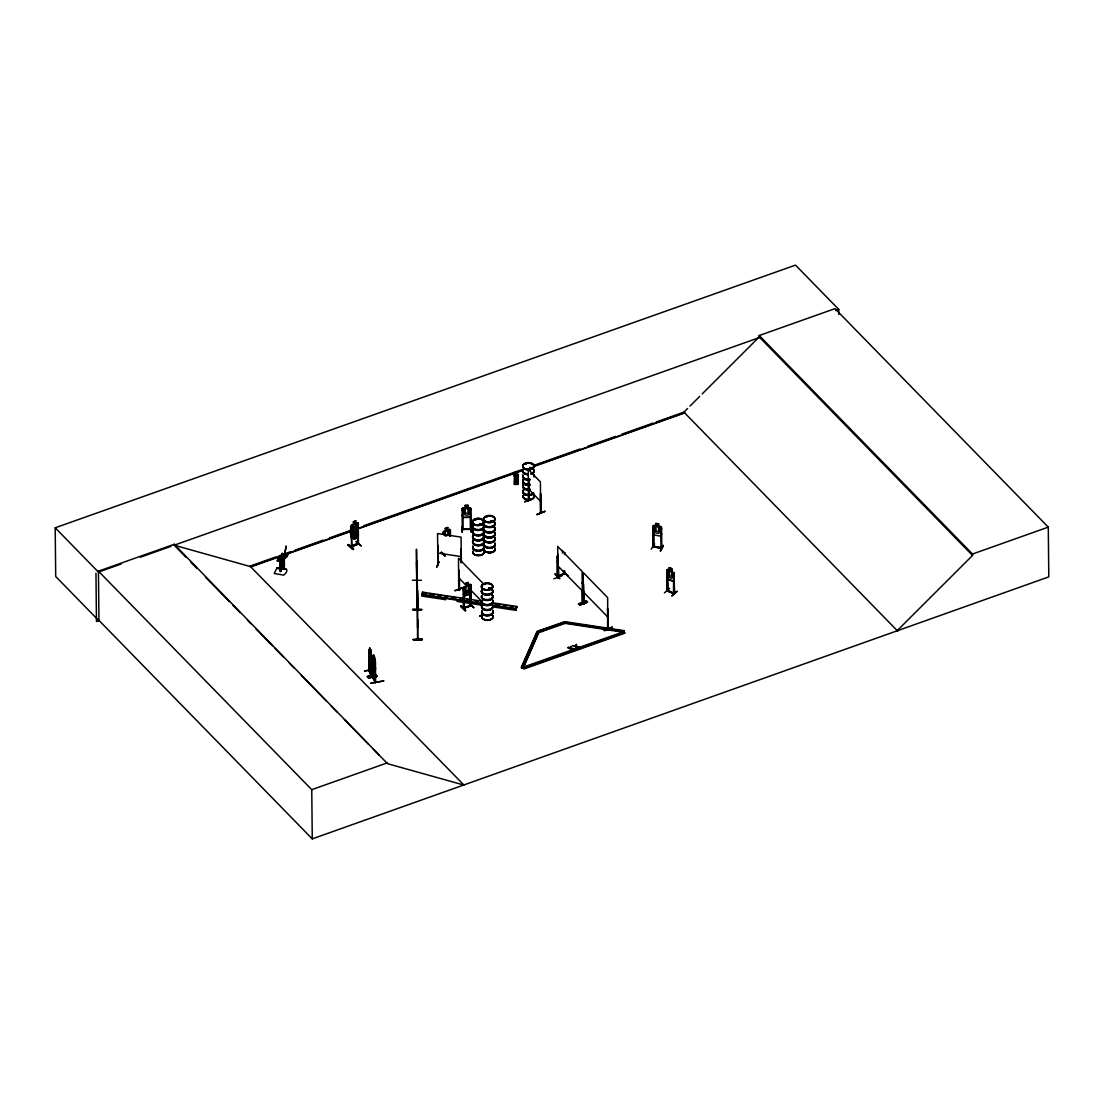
<?xml version="1.0" encoding="UTF-8"?>
<svg xmlns="http://www.w3.org/2000/svg" width="1104" height="1104" viewBox="0 0 1104 1104"><rect width="100%" height="100%" fill="white"/><g stroke="black" fill="none" stroke-linecap="round" stroke-linejoin="round"><path stroke-width="1.5" d="M283.756 558.9C277.587 580.801 280.568 563.606 284.073 557.617C284.528 559.176 283.314 562.778 283.783 569.402M284.114 562.143L284.39 565.496L284.321 558.872L280.72 569.347L283.576 558.817M278.484 557.603L278.456 557.796M570.63 647.841L568.684 647.22C566.573 648.227 572.314 649.635 570.699 646.516L570.437 650.353L571.292 646.295M575.764 646.433L573.169 645.633L575.764 646.433L576.412 644.474L576.302 646.571L578.841 647.372L576.302 646.171L576.412 644.474M576.15 647.91L575.557 648.531L576.219 646.558L578.841 646.958M576.164 648.324L576.302 646.171M575.557 648.531L575.667 646.42L573.169 645.633M286.322 556.664C288.296 556.223 288.144 550.316 284.377 557.755L284.252 559.176L286.557 556.706L284.004 559.135M351.017 526.18L351.762 546.935L351.031 547.17L358.483 543.955M357.848 543.582C359.559 542.795 356.219 543.334 357.862 544.3L357.337 524.648L358.193 524.51L357.53 524.8M369.412 658.922L371.344 662.993L371.648 661.048M375.277 669.783L375.484 667.851L375.181 669.797L373.166 665.74M524.648 501.906L532.528 499.063M284.377 557.755L282.417 555.146L282.376 553.38L281.796 557.313L282.307 556.609L281.451 557.175L282.141 553.325L284.114 557.713L283.769 559.135L282.307 556.609M515.126 472.153L516.092 471.546L517.114 472.346L517.969 484.352L514.464 484.394M516.424 482.972L516.41 482.213M284.073 556.264L286.226 545.956L284.032 557.948M284.128 557.713C286.06 552.028 289.593 553.794 286.474 557.341M667.12 590.185C668.762 590.819 666.719 589.26 667.396 590.668M417.215 580.994L417.202 579.904M417.45 610.126L416.525 562.005M417.919 610.816L417.188 578.993L417.643 639.533L417.754 619.496M417.533 638.333L417.616 639.464M475.493 519.97L475.81 519.28L475.617 519.998M475.976 519.515L475.258 519.791M479.412 524.483L479.95 523.779M479.992 524.635L480.488 524.855M481.027 524.593L480.419 524.621M487.043 516.934L486.491 516.962M486.795 516.672L486.781 516.865M492.287 521.571L491.432 520.867L490.59 521.585M492.26 521.35L490.618 521.364M484.38 584.582L484.849 583.975M485.001 584.099L484.297 584.223M488.727 588.68L488.934 588.446M489.872 588.749L489.403 588.556M525.601 464.204L526.304 463.777L525.601 463.777M525.946 463.639L525.946 463.57M529.616 468.772C532.652 466.688 529.506 470.925 530.155 468.068M530.003 468.22L531.093 468.372M436.673 567.359L439.019 561.715L436.715 567.014M464.246 607.559L463.376 608.29M471.256 605.71L463.404 608.539L463.211 587.563L464.149 596.132L470.194 593.938L470.994 591.178M471.256 604.992L470.359 605.061M371.468 675.082L369.122 670.652L369.205 649.331L369.481 671.039L368.957 651.098L368.791 670.708L371.468 675.8L370.737 652.133M372.821 677.87L372.793 657.901L373.304 677.884L372.614 677.456L375.263 682.589L375.153 662.538M373.635 657.377L373.676 654.824L374.987 660.606L375.167 682.507L375.457 681.347M565.372 573.79C565.952 572.038 563.247 573.707 565.262 573.142M351.113 530.748L351.859 527.96L357.641 525.532L351.928 528.016L351.196 530.734M283.866 559.259L283.535 569.347L284.473 565.427M454.931 590.806L462.797 587.687L454.972 590.516M579.655 605.102L587.521 602.246M347.884 545.045C353.791 544.824 356.702 555.588 348.298 544.479M353.17 549.475L347.926 545.003M441.186 552.442L445.105 555.809L442.759 553.076M445.036 555.767L441.572 552.221M460.561 606.248L465.64 610.788L460.948 605.737M465.198 610.926L460.603 606.206M465.584 610.443L460.975 605.71M555.008 574.094L559.7 578.8M371.192 658.274L370.778 659.336C368.281 657.404 370.24 644.184 369.799 650.573L369.219 649.428M375.029 665.077L374.615 666.14L373.359 661.779L373.732 657.363M674.24 579.338L673.454 581.463L667.699 579.089L666.913 576.385L667.754 579.034L673.454 581.311M471.035 514.975L470.138 517.431L471.132 515.044M283.59 557.203L283.493 560.239M279.05 558.086L278.456 559.245L279.022 556.361L280.361 556.595L279.781 559.48L277.973 559.162M540.449 513.029L540.574 493.391L540.739 513.208L540.477 512.435M661.613 534.06L660.661 536.254L661.558 533.963M437.75 545.21L438.274 564.972L437.819 564.158M460.934 562.557L460.879 548.729L461.417 562.433M446.223 597.568L445.312 599.624L421.797 596.05L421.783 594.228L422.68 592.158L481.496 601.1M457.07 600.19L457.084 601.418L480.599 604.992L481.51 602.922M492.356 606.772L515.885 610.346L516.769 606.469L493.253 602.894M516.782 607.076L515.872 609.132L492.356 605.558M515.885 610.346L516.769 606.469M521.433 667.161L537.013 631.833L538.724 632.081L565.027 622.753L623.829 631.695L624.726 633.213L524.041 668.941L521.433 667.768L623.829 631.695L624.284 630.66L565.483 621.731L565.027 623.36L538.738 632.702L523.158 668.03L538.724 632.081L537.841 631.171L564.13 621.842L565.027 622.753M521.433 667.768L537.013 631.833M624.726 633.213L623.843 632.302L565.027 623.36L565.483 621.731M524.773 667.451L623.843 632.302L624.284 630.66M355.861 530.569L357.061 528.126L357.02 523.655L355.792 523.379L355.792 520.812L353.349 521.875L353.515 524.359L352.3 525.683L352.342 530.168L353.584 531.548C355.35 535.73 350.865 539.097 354.329 533.053L352.687 530.914L354.812 532.335L356.896 529.092L355.336 532.639L356.771 534.805L354.867 533.384L353.653 536.033L355.916 535.026L355.874 530.555L353.597 531.548M282.941 559.259L281.727 561.646L277.366 560.873L278.553 558.003M277.366 560.873L278.567 558.5M279.85 559.369L281.051 559.576L281.175 571.348L280.388 571.61L280.361 556.595M281.175 571.348L281.203 556.747L282.541 556.982L282.555 558.707L281.975 559.866L280.637 559.631L281.203 556.747M277.118 567.677L274.234 573.473L283.7 575.129C297.362 563.951 260.199 568.201 286.571 569.347M281.975 559.866L282.541 556.982M281.727 561.646L282.928 558.748M664.401 592.889L669.645 588.377M651.277 549.199L654.589 543.748M661.793 548.509L653.237 546.839L653.071 525.904L653.968 525.228L660.565 526.511L661.572 527.56L661.793 548.509L653.154 546.135M653.913 527.326L653.03 527.353L653.913 527.326L654.106 547.004L653.43 545.942M653.099 532.39L654.01 534.943L660.703 536.185M658.674 523.82L655.845 523.268L655.955 525.766L654.548 526.277L654.603 530.762L656.038 532.956L658.688 533.467L660.082 531.824L660.04 527.353L658.605 526.277L658.702 523.765M660.565 526.511L661.448 527.629M660.827 528.678L661.6 528.83L660.827 528.678L660.992 548.384M654.203 546.314C664.539 547.957 664.484 548.536 653.333 546.659M661.061 548.136L660.965 547.405L661.144 548.122M663.325 545.417L660.385 551.02L663.352 545.459M660.385 551.02L663.38 545.762M459.554 589.467L458.74 589.577L458.491 558.279L482.945 583.326M458.822 589.66L459.581 589.95L459.374 577.268M558.334 578.123L558.583 567.111M558.693 577.323L557.948 576.978L558.707 578.041M582.457 602.784L582.125 571.458L557.672 546.411L557.948 577.696M584.237 603.474L583.478 603.129L583.505 603.971L583.202 572.562L607.655 597.609L607.793 628.369M583.823 604.288L584.099 591.551M607.504 627.748L607.78 627.859M607.573 628.576L607.628 608.925L608.304 628.88M353.377 524.276L351.707 524.993C350.134 528.126 349.775 535.55 352.052 537.662L358.496 534.005M351.003 526.235L351.762 525.035L358.234 523.13M530.941 468.786L530.472 468.055M490.107 589.122L489.555 589.081M468.234 582.553L468.262 584.941L469.614 585.327L469.655 589.798L468.386 592.186L465.985 593.055L464.687 591.606L464.632 587.135L465.916 585.865L463.266 587.618L470.028 584.375M564.682 573.307L557.492 576.536L557.41 555.56L558.224 554.401L557.603 561.991M358.345 544.051L350.948 546.908M357.448 543.416L350.851 546.314L351.679 545.956M462.162 529.382C464.674 529.147 461.086 530.224 462.341 528.609M470.263 528.609L471.27 528.595M470.263 529.313L471.284 529.299L462.259 529.575L462.093 508.627L463.031 507.771L470 507.702L471.063 508.599L471.284 529.492L470.456 529.285M583.478 603.129L584.306 604.233M656.3 421.949L683.928 412.151L687.571 408.508M690 406.093L699.715 396.377M702.144 393.962L759.207 336.955L759.193 335.533L834.969 308.651L1048.276 527.132L1048.8 576.868L312.266 838.888L98.96 620.393M897.235 630.632L972.514 555.45L972.5 554.029L759.193 335.533M445.381 530.886L444.112 532.156L444.139 535.136M470.221 605.116L471.091 604.826M470.58 605.986L470.428 605.323M372.683 676.724L372.669 677.456M375.015 682.024L375.664 681.761L373.028 676.683M375.608 682.465L373.111 677.414M557.534 575.846L564.337 573.376M564.351 573.859L564.558 570.768M462.093 508.696L463.073 507.909M666.899 569.912L667.106 590.916L666.844 569.968L667.672 569.374L674.254 572.948M669.259 567.718L671.77 568.684L671.743 571.127L672.888 572.479L672.943 576.964L671.729 578.372L669.438 577.42L668.196 575.005L668.155 570.52L669.369 570.23L669.314 567.677L671.77 568.684L671.798 571.085M667.547 571.624L666.871 571.348L667.906 590.875M673.688 573.942L673.633 593.579L673.688 573.942L674.654 593.731L667.023 590.875L674.392 593.855L674.171 572.935M674.365 574.218L673.509 574.094M667.934 590.93L667.727 571.472M674.475 593.883C661.144 585.838 671.756 593.911 673.868 592.669M671.936 595.663L677.221 591.178L671.936 596.063M517.914 484.352L517.928 474.485M517.693 474.375L514.423 474.513L514.478 484.394L515.292 484.187L515.264 479.246M517.155 484.159L517.735 482.31L517.5 482.986M517.735 484.159L517.693 474.127M284.156 565.455L283.659 569.374M372.779 656.466L373.704 657.225M533.563 494.854A5.686 3.409 -0.6 0 1 528.664 500.002L528.968 500.071M438.012 564.668L437.543 533.549L461.072 537.124L461.334 562.612M490.673 521.171L491.597 520.84M491.584 521.764L492.205 521.171L491.446 521.116M559.687 578.399L555.064 573.763M462.245 528.664L463.169 529.561L462.88 509.882L462.052 510.089L462.88 509.882M471.27 528.788L462.176 528.885M471.284 529.492L471.187 528.595M351.859 546.314L351.555 546.687M368.833 670.583L371.813 674.999L371.151 675.344L370.999 655.79M488.975 588.473L489.486 589.508M355.736 523.337L358.317 523.061L358.4 543.996L357.696 544.327L357.448 534.391M351.583 527.367L350.727 527.505M357.461 532.142L351.845 534.557L351.086 532.556M353.666 539.221L355.943 538.228M356.081 538.324L353.597 539.332L353.653 536.82L352.424 536.544L353.515 525.159L355.792 524.179L355.847 528.65L357.089 530.03L356.081 538.324L356.068 535.923M356.123 541.457L361.091 545.997M356.164 541.498L361.022 545.693M351.679 546.149L357.461 543.651M445.354 528.485L447.755 527.615M445.395 531.686L447.796 530.817M445.436 536.158L447.838 535.288L447.796 527.45L445.216 528.388L445.423 534.667M468.413 594.587L468.331 582.443L465.75 583.367L465.833 585.824M468.289 582.595L465.847 583.423L466.012 595.456M471.146 605.806L470.925 584.747L468.344 584.83M465.929 586.666L468.331 585.796M465.971 591.137L468.372 590.267M470.083 593.828L464.163 595.981L463.363 593.938M449.576 531.369C451.108 530.265 448.169 534.474 449.618 536.227M458.891 570.023L459.195 590.019M459.085 588.736L459.581 589.95M463.984 588.763L463.114 588.86L463.984 588.763L464.26 608.276L464.053 607.324M470.097 586.348L470.98 586.252L470.097 586.348L470.221 605.861M558.072 558.155L558.472 578.206L558.182 566.518M469.255 603.088L473.933 607.807L469.297 603.129M463.528 608.511L470.387 605.516L464.108 607.545M463.321 608.345L471.022 605.572L470.815 586.086M553.904 578.772L561.784 575.943M482.683 614.528L479.757 616.239M479.564 616.032L482.048 615.149M582.526 583.202L581.822 582.871M583.602 584.306L584.002 604.357L583.988 603.653M578.703 603.791C602.95 595.097 561.757 609.932 586.817 601.583M586.61 601.349L578.744 604.178M579.697 605.213L587.549 601.97L579.683 604.799M608.056 609.353L607.366 609.022M612.099 627.113C610.65 631.129 594.656 631.985 612.099 627.127M612.334 627.707L604.261 630.011M528.775 481.289L528.595 500.871L528.167 469.338L540.38 481.855L540.739 513.208M524.648 501.602L532.418 499.008M99.125 620.572L96.462 621.524L95.965 573.224M276.014 556.885L250.015 566.104L463.942 785.068L387.545 763.692L174.225 544.286L98.435 571.182L98.96 620.807L55.711 576.495L55.2 527.795L795.515 265.112L838.764 309.424L838.819 314.461M100.064 571.513L121.026 564.075M140.374 557.216L171.01 546.342M759.704 337.465L174.225 545.197L174.225 544.286M835.549 310.555L838.764 309.424M279.271 555.726L290.642 551.696M295.513 549.958L323.141 540.16M329.641 537.855L350.768 530.362M363.782 525.739L521.419 469.807M534.419 465.198L579.917 449.052M588.046 446.168L615.673 436.37M622.173 434.065L653.044 423.108M351.279 530.872L250.511 566.614L174.225 545.197L186.217 557.479M357.779 528.568L523.544 469.752M533.287 466.288L684.425 412.661M251.105 566.821L351.845 531.079M359.973 528.195L522.44 470.539M533.825 466.509L684.922 412.896M557.216 556.858L558.086 556.775L557.216 556.858L557.341 576.371L565.22 573.583M564.392 554.539L565.096 554.291M563.012 571.306L568.036 575.846L563.454 571.154M565.303 573.763L557.686 576.509M537.841 631.171L564.144 622.449L565.027 623.36M568.063 647.855L570.644 648.255L568.049 647.441M573.721 649.18L571.099 648.779L571.182 647.979L573.721 648.779M576.219 646.958L578.841 647.372M523.144 667.423L524.041 668.334L624.726 632.606M972.5 554.029L1048.276 527.132M98.435 571.182L311.756 789.664L387.532 762.781M514.892 474.499L514.505 484.408M517.307 474.499L517.348 484.366M461.679 526.691L462.176 532.211L461.638 526.746M462.121 531.811L462.148 526.332M280.264 559.838L281.051 559.576M279.864 561.053L279.974 571.141L280.761 570.878M358.289 543.099L358.289 543.803M564.696 574.011L564.392 570.616M370.309 650.656L370.709 649.732L371.22 653.361M371.33 653.292L371.772 675.731L369.274 669.907M371.51 654.713L371.579 675.262M368.971 656.011L371.441 662.98M372.752 656.369L372.931 677.911M374.449 656.549L375.457 661.503L375.622 682.534L375.305 681.886M364.472 671.08L373.345 669.328L364.596 670.97M376.133 675.234C370.765 673.15 358.979 679.747 376.133 675.179M377.182 676.131L368.308 677.884L377.182 676.531M377.168 676.393L368.432 677.773M371.096 682.99C401.897 678.008 367.328 683.624 371.11 683.321M471.215 528.83L462.341 528.885M528.83 500.567L528.554 481.082M480.268 524.759L480.723 523.931L479.66 524.359M416.912 561.08L417.119 581.104M412.385 580.235L421.507 580.304M417.036 589.743L417.284 609.284M417.629 590.833L417.919 610.374M421.645 609.325L412.523 609.422L421.645 609.698M413.103 610.195L421.659 609.739M422.377 639.727L413.241 639.589L422.363 639.106M413.241 639.589L422.363 639.506L413.241 639.878M516.686 483.911L516.672 482.489L515.734 482.489L515.761 483.911M515.085 472.36L515.113 474.196A2.029 1.628 -0.3 0 0 514.712 476.68L515.195 483.014L517.224 482.917L517.583 476.652A2.029 1.628 -0.3 0 0 517.141 474.099L517.141 474.182M514.699 483.331L517.735 483.317M468.041 505.328L465.046 505.411L465.17 507.881L463.68 508.696L463.735 513.181L465.253 515.085L468.041 515.057L469.517 513.125L469.476 508.654L467.972 507.868L468.041 505.328L465.143 505.494M470.166 509.827L470.98 509.827L470.166 509.827L470.387 529.52M463.183 517.348L470.069 517.293L463.1 517.5L462.162 515.113M471.339 531.742L471.394 526.608M480.254 523.779L481.027 524.069M437.75 553.035L461.279 556.609M426.047 593.276L422.694 592.765L421.783 594.835L482.269 604.026M429.415 593.786L434.452 594.559M437.819 595.07L441.172 595.58M444.539 596.091L447.893 596.602M451.26 597.112L456.297 597.885M459.65 598.396L463.018 598.906M466.371 599.417L469.738 599.927M474.775 600.686L478.142 601.197M494.937 603.75L499.974 604.523M503.341 605.033L506.695 605.544M510.062 606.055L513.415 606.565M421.783 594.228L482.269 603.419M492.343 604.951L515.872 608.525M567.166 622.587L570.533 623.098M573.887 623.608L578.924 624.381M582.291 624.892L594.049 626.672M597.416 627.182L600.769 627.693M604.136 628.204L607.49 628.714M610.857 629.225L615.894 629.998M619.247 630.508L624.284 631.267M279.174 556.802L282.072 557.313M279.174 557.299L282.086 557.81M278.484 557.52L279.767 557.755M280.623 557.906L281.948 558.141M284.101 559.3L282.072 556.568M277.352 560.363L281.727 561.136M490.107 588.86L489.872 588.625M447.782 530.017L449.08 530.348L449.121 534.819M417.105 579.793L417.202 580.621M417.974 638.291L418.057 639.409M573.183 646.033L575.667 646.42M471.739 526.608L471.794 532.087M471.38 532.073L471.311 526.263L471.298 532.128M351.196 537.068L352.079 537.565M470.069 584.278L470.98 584.789M564.296 552.317L565.165 552.787M653.154 546.853L653.168 525.959M582.415 602.825L582.167 589.605M459.195 590.06L458.974 578.551M514.933 483.014L514.685 482.338L514.947 484.38M469.959 507.854L470.966 508.64M355.792 520.812L353.349 521.875M358.386 529.492L357.572 532.238L351.845 534.722L351.058 532.652M348.257 544.81L353.584 549.309M442.676 532.583L443.491 531.424L449.535 529.299L450.446 529.81L450.432 536.268M441.227 552.4L444.705 555.905M468.855 602.881L473.492 607.559M759.207 336.955L972.514 555.45M683.928 412.151L897.745 631.157M528.361 488.824L540.587 501.34M562.543 550.468L562.529 553.021M557.879 565.897L582.332 590.944M583.409 592.048L607.862 617.095M537.841 631.778L538.724 632.081M458.698 577.765L466.84 586.114M470.345 589.688L481.979 601.611M191.006 562.391L196.995 568.519M205.385 577.116L229.356 601.666M232.958 605.351L240.148 612.72M247.337 620.075L250.925 623.76M255.728 628.673L272.495 645.854M274.896 648.31L283.286 656.908M289.276 663.035L294.064 667.948M301.254 675.317L326.425 701.095M331.214 705.994L337.217 712.135M344.407 719.504L368.363 744.055M373.166 748.967L379.155 755.095M55.2 527.795L98.449 572.093M612.14 627.5L604.495 630.591M369.84 648.02L370.682 649.759M374.38 656.673L373.856 655.652L374.394 657.473M369.743 648.034L370.544 649.87M370.033 649.635L370.544 650.67M373.042 656.135L375.36 661.517M369.205 649.331L371.317 653.347M357.586 525.476L358.345 527.629M367.411 676.862L376.009 674.875M536.958 514.478L544.824 511.4M669.397 567.787L669.424 570.188M607.711 615.756L607.849 628.921M565.372 573.031L565.262 573.845M480.585 603.764L480.599 604.992M470.263 586.5L470.387 606.013M463.832 588.598L464.163 608.332M460.879 548.729L461.017 562.378M449.728 531.521L449.783 536.392M445.312 598.409L445.312 599.624M422.68 592.158L422.708 593.993M416.801 581.118L416.47 549.24L416.801 597.885M358.013 524.359L358.041 527.602M358.11 534.101L358.372 544.065M357.337 524.648L357.379 527.891M351.403 527.215L351.734 546.908M311.756 789.664L312.266 838.888M515.513 479.44L515.513 482.738M515.03 479.44L515.195 483.014M514.657 474.154L514.671 484.283M417.381 598.478L417.519 627.638M494.316 527.822A5.686 3.409 -0.6 0 1 491.597 532.694A5.686 3.409 -0.6 0 1 483.925 530.5M494.399 527.491A5.768 3.464 -0.6 0 1 491.625 532.432A5.768 3.464 -0.6 0 1 483.828 530.196M494.357 532.321A5.686 3.409 -0.6 0 1 490.935 537.331A5.686 3.409 -0.6 0 1 483.773 534.115M483.773 533.812A5.686 3.409 -0.6 0 0 490.935 537.041A5.686 3.409 -0.6 0 0 494.357 532.018A5.658 3.395 -0.6 0 1 491.625 536.875A5.658 3.395 -0.6 0 1 483.994 534.695M494.33 522.109A5.768 3.464 -0.6 0 1 491.57 527.05A5.768 3.464 -0.6 0 1 483.773 524.814M494.316 526.925A5.686 3.409 -0.6 0 1 490.88 531.949A5.686 3.409 -0.6 0 1 483.704 528.719M494.275 522.44A5.686 3.409 -0.6 0 1 491.542 527.326A5.686 3.409 -0.6 0 1 483.856 525.118M494.385 527.201A5.768 3.464 -0.6 0 1 490.907 532.307A5.768 3.464 -0.6 0 1 483.635 529.023M494.33 521.833A5.768 3.464 -0.6 0 1 490.852 526.925A5.768 3.464 -0.6 0 1 483.566 523.655M494.247 521.543A5.686 3.409 -0.6 0 1 490.825 526.567A5.686 3.409 -0.6 0 1 483.662 523.337M495.047 543.968A5.686 3.409 -0.6 0 1 490.328 548.26A5.686 3.409 -0.6 0 1 483.883 544.934M495.13 543.637A5.768 3.464 -0.6 0 1 490.328 547.998A5.768 3.464 -0.6 0 1 483.787 544.631M495.103 548.481A5.686 3.409 -0.6 0 1 489.624 552.814A5.686 3.409 -0.6 0 1 484.118 548.578M483.952 549.143A5.658 3.395 -0.6 0 0 490.369 552.442A5.658 3.395 -0.6 0 0 495.075 548.164A5.672 3.395 -0.6 0 1 489.624 552.497A5.672 3.395 -0.6 0 1 484.132 548.26M483.773 534.612A5.686 3.409 -0.6 0 0 490.949 537.841A5.686 3.409 -0.6 0 0 494.371 532.818A5.658 3.395 -0.6 0 1 494.923 533.646M495.116 548.274A5.699 3.422 -0.6 0 1 489.624 552.621A5.699 3.422 -0.6 0 1 484.104 548.371M494.385 532.542A5.699 3.422 -0.6 0 1 491.653 537.427A5.699 3.422 -0.6 0 1 483.952 535.219M495.075 538.255A5.768 3.464 -0.6 0 1 490.273 542.63A5.768 3.464 -0.6 0 1 483.731 539.249M495.047 543.058A5.686 3.409 -0.6 0 1 490.314 547.363A5.686 3.409 -0.6 0 1 483.869 544.037M495.006 538.586A5.686 3.409 -0.6 0 1 490.273 542.892A5.686 3.409 -0.6 0 1 483.814 539.566M495.13 543.361A5.768 3.464 -0.6 0 1 491.073 547.625A5.768 3.464 -0.6 0 1 483.994 545.238M495.075 537.979A5.768 3.464 -0.6 0 1 490.273 542.354A5.768 3.464 -0.6 0 1 483.731 538.973M494.978 537.689A5.686 3.409 -0.6 0 1 490.259 541.981A5.686 3.409 -0.6 0 1 483.814 538.655M495.116 534.515A5.658 3.395 -0.6 0 1 490.217 537.924A5.658 3.395 -0.6 0 1 483.994 535.481M529.92 480.033A5.686 3.409 -0.6 0 1 522.951 475.921M533.922 475.824A5.686 3.409 -0.6 0 1 534.115 476.707M529.948 479.771A5.768 3.464 -0.6 0 1 522.854 475.589M534.005 475.507A5.768 3.464 -0.6 0 1 534.212 476.39M529.975 484.532A5.672 3.395 -0.6 0 1 524 483.359A5.672 3.395 -0.6 0 1 523.572 479.605M523.572 479.288A5.672 3.395 -0.6 0 0 524 483.041A5.658 3.395 -0.6 0 0 529.961 484.214A5.672 3.395 -0.6 0 1 524 483.041A5.658 3.395 -0.6 0 1 523.572 479.302M533.95 470.125A5.768 3.464 -0.6 0 1 531.286 474.03M528.402 474.527A5.768 3.464 -0.6 0 1 522.799 470.221M529.865 467.71A5.768 3.464 -0.6 0 1 531.245 468.041M533.922 474.927A5.686 3.409 -0.6 0 1 533.936 476.693M529.92 479.136A5.686 3.409 -0.6 0 1 522.923 475.01M533.881 470.456A5.686 3.409 -0.6 0 1 531.245 474.306M528.402 474.789A5.686 3.409 -0.6 0 1 522.882 470.539M529.837 468.068A5.686 3.409 -0.6 0 1 531.217 468.4M529.948 479.495A5.768 3.464 -0.6 0 1 522.854 475.313M534.005 475.217A5.768 3.464 -0.6 0 1 534.198 476.114M533.95 469.849A5.768 3.464 -0.6 0 1 531.272 473.754M528.388 474.251A5.768 3.464 -0.6 0 1 522.799 469.945M529.851 467.434A5.768 3.464 -0.6 0 1 531.245 467.765M533.853 469.545A5.686 3.409 -0.6 0 1 531.231 473.395M528.388 473.878A5.686 3.409 -0.6 0 1 522.882 469.642M533.522 493.736A5.686 3.409 -0.6 0 1 525.78 495.047A5.686 3.409 -0.6 0 1 523.669 490.424M533.605 493.447A5.768 3.464 -0.6 0 1 525.725 494.785A5.768 3.464 -0.6 0 1 523.586 490.079M528.664 500.002A5.686 3.409 -0.6 0 1 523.724 494.937M529.975 485.015A5.672 3.395 -0.6 0 1 524 483.842A5.672 3.395 -0.6 0 1 523.572 480.102A5.658 3.395 -0.6 0 0 524.014 483.856A5.672 3.395 -0.6 0 0 529.975 485.029A5.658 3.395 -0.6 0 1 524.014 483.856A5.672 3.395 -0.6 0 1 523.572 480.088M530.044 489.721A5.768 3.464 -0.6 0 1 523.972 488.534A5.768 3.464 -0.6 0 1 523.531 484.697M533.522 492.839A5.686 3.409 -0.6 0 1 525.766 494.15A5.686 3.409 -0.6 0 1 523.669 489.514M530.03 489.969A5.686 3.409 -0.6 0 1 524.041 488.81A5.686 3.409 -0.6 0 1 523.613 485.042M533.605 493.171A5.768 3.464 -0.6 0 1 525.725 494.509A5.768 3.464 -0.6 0 1 523.586 489.803M530.044 489.445A5.768 3.464 -0.6 0 1 523.972 488.258A5.768 3.464 -0.6 0 1 523.531 484.421M530.017 489.072A5.686 3.409 -0.6 0 1 524.041 487.913A5.686 3.409 -0.6 0 1 523.613 484.145M533.784 475.369A2.029 1.532 -30.6 0 1 533.991 476.555M492.122 595.387A5.686 3.409 -0.6 0 1 487.968 600.493A5.686 3.409 -0.6 0 1 481.73 596.298M492.205 595.042A5.768 3.464 -0.6 0 1 487.982 600.245A5.768 3.464 -0.6 0 1 481.634 595.967M492.743 600.714A5.686 3.409 -0.6 0 1 487.278 605.047A5.686 3.409 -0.6 0 1 481.772 600.811M492.149 589.674A5.768 3.464 -0.6 0 1 487.168 594.904A5.768 3.464 -0.6 0 1 482.144 589.757M488.63 588.087A5.768 3.464 -0.6 0 1 491.225 588.97M492.122 594.49A5.686 3.409 -0.6 0 1 487.968 599.61A5.686 3.409 -0.6 0 1 481.703 595.387M492.08 590.005A5.686 3.409 -0.6 0 1 487.913 595.125A5.686 3.409 -0.6 0 1 481.661 590.916M488.617 588.446A5.686 3.409 -0.6 0 1 491.17 589.315M492.205 594.766A5.768 3.464 -0.6 0 1 487.982 599.969A5.768 3.464 -0.6 0 1 481.634 595.691M492.136 589.398A5.768 3.464 -0.6 0 1 487.168 594.628A5.768 3.464 -0.6 0 1 482.144 589.481M488.63 587.811A5.768 3.464 -0.6 0 1 491.225 588.694M492.067 589.108A5.686 3.409 -0.6 0 1 487.913 594.228A5.686 3.409 -0.6 0 1 481.661 590.019M489.969 587.88A5.686 3.409 -0.6 0 1 491.156 588.418M492.922 601.28A5.658 3.395 -0.6 0 1 486.533 604.688A5.658 3.395 -0.6 0 1 481.786 600.493A5.686 3.409 -0.6 0 0 488.009 604.702A5.686 3.409 -0.6 0 0 492.177 599.582A5.658 3.395 -0.6 0 1 492.715 600.41M492.853 611.533A5.686 3.409 -0.6 0 1 487.388 615.853A5.686 3.409 -0.6 0 1 481.882 611.616M492.936 611.202A5.768 3.464 -0.6 0 1 487.388 615.604A5.768 3.464 -0.6 0 1 481.799 611.299M492.908 616.046A5.686 3.409 -0.6 0 1 487.444 620.365A5.686 3.409 -0.6 0 1 481.937 616.129M492.757 601.197A5.686 3.409 -0.6 0 1 487.278 605.53A5.686 3.409 -0.6 0 1 481.772 601.294A5.658 3.395 -0.6 0 0 486.547 605.489A5.658 3.395 -0.6 0 0 492.922 602.08M492.77 600.921A5.699 3.422 -0.6 0 1 487.278 605.268A5.699 3.422 -0.6 0 1 481.758 601.018M492.881 605.82A5.768 3.464 -0.6 0 1 487.333 610.222A5.768 3.464 -0.6 0 1 481.73 605.917M492.853 610.622A5.686 3.409 -0.6 0 1 487.388 614.969A5.686 3.409 -0.6 0 1 481.868 610.719M492.812 606.151A5.686 3.409 -0.6 0 1 487.333 610.484A5.686 3.409 -0.6 0 1 481.813 606.248M492.936 610.926A5.768 3.464 -0.6 0 1 487.388 615.328A5.768 3.464 -0.6 0 1 481.786 611.023M492.881 605.544A5.768 3.464 -0.6 0 1 487.333 609.946A5.768 3.464 -0.6 0 1 481.73 605.641M492.798 605.254A5.686 3.409 -0.6 0 1 487.319 609.574A5.686 3.409 -0.6 0 1 481.813 605.337M483.138 530.734A5.686 3.409 -0.6 0 1 478.239 535.882A5.686 3.409 -0.6 0 1 473.299 530.817M483.207 530.389A5.768 3.464 -0.6 0 1 478.239 535.619A5.768 3.464 -0.6 0 1 473.216 530.472M483.179 535.247A5.686 3.409 -0.6 0 1 478.294 540.394A5.686 3.409 -0.6 0 1 473.34 535.33M483.207 535.04A5.699 3.422 -0.6 0 1 478.294 540.201A5.699 3.422 -0.6 0 1 473.326 535.123A5.686 3.409 -0.6 0 0 478.28 540.077A5.686 3.409 -0.6 0 0 483.179 534.929A5.658 3.395 -0.6 0 1 479.026 540.022A5.658 3.395 -0.6 0 1 472.802 535.84M483.152 525.021A5.768 3.464 -0.6 0 1 478.184 530.237A5.768 3.464 -0.6 0 1 473.161 525.104M483.138 529.823A5.686 3.409 -0.6 0 1 478.239 534.985A5.686 3.409 -0.6 0 1 473.285 529.906M483.097 525.352A5.686 3.409 -0.6 0 1 478.184 530.513A5.686 3.409 -0.6 0 1 473.23 525.435M483.207 530.113A5.768 3.464 -0.6 0 1 478.239 535.343A5.768 3.464 -0.6 0 1 473.216 530.196M483.152 524.731A5.768 3.464 -0.6 0 1 478.184 529.961A5.768 3.464 -0.6 0 1 473.161 524.828M483.069 524.455A5.686 3.409 -0.6 0 1 478.17 529.603A5.686 3.409 -0.6 0 1 473.23 524.538M483.304 546.052A5.686 3.409 -0.6 0 1 479.15 551.158A5.686 3.409 -0.6 0 1 472.898 546.963M483.373 545.707A5.768 3.464 -0.6 0 1 479.15 550.91A5.768 3.464 -0.6 0 1 472.802 546.632M483.911 551.379A5.686 3.409 -0.6 0 1 478.446 555.712A5.686 3.409 -0.6 0 1 472.94 551.476M483.317 540.339A5.768 3.464 -0.6 0 1 478.349 545.569A5.768 3.464 -0.6 0 1 473.326 540.422M483.304 545.155A5.686 3.409 -0.6 0 1 479.136 550.275A5.686 3.409 -0.6 0 1 472.871 546.052M483.248 540.67A5.686 3.409 -0.6 0 1 479.095 545.79A5.686 3.409 -0.6 0 1 472.829 541.581M483.373 545.431A5.768 3.464 -0.6 0 1 479.15 550.634A5.768 3.464 -0.6 0 1 472.802 546.356M483.317 540.063A5.768 3.464 -0.6 0 1 478.336 545.293A5.768 3.464 -0.6 0 1 473.312 540.146M483.235 539.773A5.686 3.409 -0.6 0 1 479.081 544.893A5.686 3.409 -0.6 0 1 472.829 540.684M355.364 521.557L353.901 522.992L355.364 521.557M355.847 528.637L353.57 529.63L355.847 528.65M355.529 537.206L354.08 538.642L355.529 537.206M447.341 528.167L445.795 529.534L447.341 528.167M467.861 583.16L466.33 584.513L467.861 583.16M443.297 533.618L442.58 533.881L443.297 533.618M544.81 511.345L536.944 514.561L544.81 511.345M372.917 662.8L373.138 665.781L372.917 662.8M467.447 505.867L465.653 505.88L465.667 506.681L467.461 506.667L467.447 505.867M467.972 508.668L465.184 508.682L465.226 513.167L468.027 513.139L467.972 508.668M658.108 524.193L656.411 523.848L656.425 524.648L658.122 524.98L658.108 524.193M658.619 527.077L655.969 526.553L656.011 531.038L658.66 531.548L658.619 527.077M671.232 569.015L669.755 568.408L671.232 569.816L671.232 569.015M671.66 571.982L669.383 571.03L669.424 575.501L671.715 576.454L671.66 571.982M374.56 659.75L373.745 658.163L374.601 664.222L374.56 659.75M370.709 652.947L369.909 651.346L370.765 657.418L370.709 652.947M486.464 521.75A5.686 3.409 -0.6 0 0 494.978 518.728A5.686 3.409 -0.6 0 0 486.436 515.858A5.686 3.409 -0.6 0 0 486.464 521.75M486.478 522.206A5.686 3.409 -0.6 0 0 494.978 519.197A5.686 3.409 -0.6 0 0 486.45 516.313A5.686 3.409 -0.6 0 0 486.478 522.206A5.658 3.395 -0.6 0 0 494.951 519.197A5.658 3.395 -0.6 0 0 486.45 516.327A5.658 3.395 -0.6 0 0 486.478 522.192M525.504 468.938A5.686 3.409 -0.6 0 0 534.005 465.916A5.686 3.409 -0.6 0 0 525.476 463.045A5.686 3.409 -0.6 0 0 525.504 468.938M525.518 469.407A5.672 3.395 -0.6 0 0 534.005 466.385A5.658 3.395 -0.6 0 0 525.49 463.514A5.672 3.395 -0.6 0 0 525.518 469.407A5.658 3.395 -0.6 0 0 533.991 466.385A5.672 3.395 -0.6 0 0 525.49 463.514A5.658 3.395 -0.6 0 0 525.518 469.379M525.49 469.145A5.699 3.422 -0.6 0 0 534.032 466.109A5.699 3.422 -0.6 0 0 525.463 463.225A5.699 3.422 -0.6 0 0 525.49 469.145M527.919 499.657A5.686 3.409 -0.6 0 0 534.129 495.351A5.658 3.395 -0.6 0 1 527.919 499.643A5.658 3.395 -0.6 0 1 523.738 494.62A5.686 3.409 -0.6 0 0 527.919 499.657M484.283 589.315A5.672 3.395 -0.6 0 0 492.77 586.307A5.672 3.395 -0.6 0 0 484.256 583.436A5.672 3.395 -0.6 0 0 484.283 589.315M484.283 589.771A5.686 3.409 -0.6 0 0 492.784 586.762A5.686 3.409 -0.6 0 0 484.256 583.878A5.686 3.409 -0.6 0 0 484.283 589.771A5.658 3.395 -0.6 0 0 492.757 586.762A5.658 3.395 -0.6 0 0 484.27 583.892A5.658 3.395 -0.6 0 0 484.297 589.757M484.27 589.495A5.699 3.422 -0.6 0 0 492.812 586.472A5.699 3.422 -0.6 0 0 484.242 583.588A5.699 3.422 -0.6 0 0 484.27 589.495M487.43 620.062A5.672 3.395 -0.6 0 0 492.895 615.742A5.658 3.395 -0.6 0 1 487.43 620.048A5.658 3.395 -0.6 0 1 481.951 615.825A5.672 3.395 -0.6 0 0 487.43 620.062M475.286 524.648A5.686 3.409 -0.6 0 0 483.8 521.64A5.686 3.409 -0.6 0 0 475.258 518.756A5.686 3.409 -0.6 0 0 475.286 524.648M475.3 525.104A5.672 3.395 -0.6 0 0 483.787 522.095A5.672 3.395 -0.6 0 0 475.272 519.225A5.672 3.395 -0.6 0 0 475.3 525.104A5.658 3.395 -0.6 0 0 483.773 522.095A5.658 3.395 -0.6 0 0 475.272 519.239A5.658 3.395 -0.6 0 0 475.3 525.104M475.272 524.842A5.699 3.422 -0.6 0 0 483.814 521.819A5.699 3.422 -0.6 0 0 475.244 518.921A5.699 3.422 -0.6 0 0 475.272 524.842M478.446 555.395A5.686 3.409 -0.6 0 0 483.911 551.062A5.658 3.395 -0.6 0 1 478.446 555.381A5.686 3.409 -0.6 0 1 472.94 551.158A5.658 3.395 -0.6 0 0 478.446 555.381M479.039 540.836A5.686 3.409 -0.6 0 0 483.193 535.73A5.658 3.395 -0.6 0 1 479.039 540.822A5.686 3.409 -0.6 0 1 472.788 536.641A5.658 3.395 -0.6 0 0 479.039 540.822"/></g></svg>
